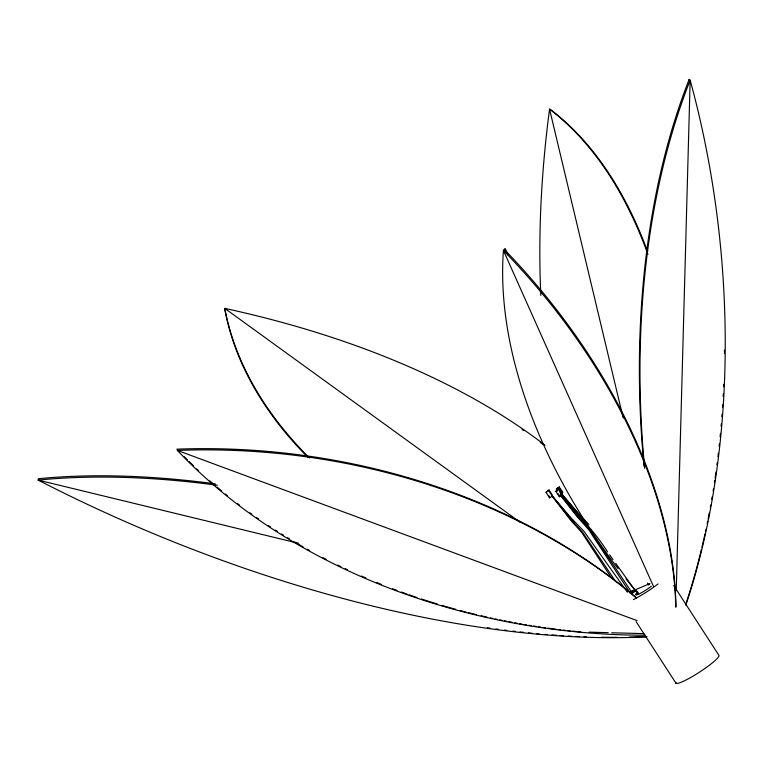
<?xml version="1.0" encoding="UTF-8"?>
<svg xmlns="http://www.w3.org/2000/svg" width="763" height="763" viewBox="0 0 763 763"><rect width="100%" height="100%" fill="white"/><g stroke="black" fill="none" stroke-linecap="round" stroke-linejoin="round"><path stroke-width="1.14" d="M676.237 590.648L690.162 80.182L688.97 79.61M546.05 492.364L549.036 489.989L552.555 495.435L552.326 496.122L549.579 497.81L546.05 492.364L549.036 489.989M549.579 497.81L548.635 495.311M557.467 491.134L556.523 488.635L559.279 486.947L562.798 492.393L560.738 494.195M555.826 491.334L558.812 488.959L562.341 494.405L562.112 495.092L559.355 496.78L555.826 491.334L558.812 488.959M556.294 489.312L559.279 486.947M559.355 496.78L559.584 496.093L557.829 493.375M611.688 578.268L581.826 532.574L570.075 519.45L552.078 495.979L571.325 518.211L583.762 531.058L627.32 592.155M551.954 496.131L552.441 495.778M560.233 494.977L576.904 516.427L588.654 529.551L630.076 592.87L631.23 591.478L649.895 583.647L648.741 585.04L647.463 583.085M615.751 563.399L634.835 590.085L633.681 591.487L630.076 592.87M634.835 590.085L631.23 591.478L589.17 528.921L577.276 515.979L560.376 494.796M633.538 590.734L636.237 589.694L635.083 591.087L631.478 592.479M589.15 632.155L608.197 632.67M611.764 632.765L643.905 633.633M298.695 543.332L38.15 480.099L38.484 478.716A697.477 305.41 24 0 1 215.233 483.837M637.105 620.624L177.407 450.428L176.959 449.169A545.259 405.191 5.6 0 1 636.437 597.82M519.784 522.016L224.761 308.376L224.894 309.816A769.323 415.368 -2.2 0 0 307.89 457.361M588.893 524.429L579.565 514.787L560.309 492.555L578.678 515.578L586.604 524.21M584.572 520.938L560.547 492.516M580.09 518.077L561.377 495.635M574.034 521.911L569.465 516.837M561.539 495.445C576.885 514.396 594.72 531.067 607.577 551.954M552.317 495.931L567.977 515.015M552.078 495.979L570.447 519.002L582.341 531.945L615.76 581.683M560.185 492.707L573.957 510.437M575.407 512.297L577.581 515.101M609.618 554.815L613.032 559.584M673.662 585.45L718.775 655.121A25.646 3.577 -32.9 0 1 697.935 673.138A25.646 3.577 -32.9 0 1 675.923 682.313M559.041 487.633L562.569 493.079M558.583 489.646L562.112 495.092M636.094 621.626L676.056 683.333M548.797 490.676L552.326 496.122M653.653 586.785L503.418 250.464L505.163 248.442L508.044 254.985M505.259 251.628L504.286 249.453A461.653 290.655 44.8 0 1 675.98 606.881M623.209 418.124L549.551 109.119L550.896 109.853A712.842 368.329 -71.9 0 1 647.653 251.628M645.527 635.236A544.744 404.457 5.4 0 1 177.407 450.428A544.744 404.457 5.4 0 1 636.542 598.173M685.775 605.221A564.553 312.296 84.3 0 0 690.162 80.182A564.553 312.296 84.3 0 0 644.687 468.348M638.612 594.339A461.548 289.787 44.6 0 1 626.013 578.869M618.03 568.578A461.548 289.787 44.6 0 1 503.418 250.464A461.548 289.787 44.6 0 1 675.76 607.129M646.766 636.819A697.248 305.782 23.8 0 1 38.15 480.099A697.248 305.782 23.8 0 1 217.417 485.22M522.073 429.397A769.323 415.368 -2.2 0 1 524 430.723M540.28 442.397A769.323 415.368 -2.2 0 1 543.151 444.562M644.048 466.203A565.297 312.344 84.2 0 1 689.037 79.695M724.488 350.045A565.145 312.344 84.2 0 1 724.469 353.565M723.715 384.342A565.145 312.344 84.2 0 1 723.61 386.746M723.276 393.966A565.145 312.344 84.2 0 1 723.143 396.359M722.666 404.762A565.145 312.344 84.2 0 1 722.513 407.156M722.017 414.319A565.145 312.344 84.2 0 1 721.846 416.703M721.283 423.846A565.145 312.344 84.2 0 1 721.083 426.212M720.444 433.317A565.145 312.344 84.2 0 1 720.11 436.856M719.395 443.904A565.145 312.344 84.2 0 1 719.147 446.241M718.355 453.241A565.145 312.344 84.2 0 1 717.945 456.722M717.23 462.502A565.145 312.344 84.2 0 1 716.934 464.81M715.98 471.973A565.145 312.344 84.2 0 1 715.131 477.924M714.788 480.299A565.145 312.344 84.2 0 1 714.426 482.664M713.51 488.587A565.145 312.344 84.2 0 1 713.128 490.943M712.156 496.837A565.145 312.344 84.2 0 1 711.755 499.183M710.735 505.03A565.145 312.344 84.2 0 1 710.305 507.366M709.228 513.175A565.145 312.344 84.2 0 1 708.102 518.954M707.644 521.253A565.145 312.344 84.2 0 1 707.177 523.552M705.985 529.264A565.145 312.344 84.2 0 1 705.498 531.544M705.012 533.814A565.145 312.344 84.2 0 1 701.931 547.29M701.397 549.513A565.145 312.344 84.2 0 1 685.889 603.972M638.288 592.908A461.758 291.523 44.9 0 1 636.79 591.096M580.824 631.936A545.993 405.802 5.6 0 1 572.555 631.125M570.19 630.877A545.993 405.802 5.6 0 1 567.825 630.62M565.459 630.362A545.993 405.802 5.6 0 1 563.104 630.085M560.738 629.809A545.993 405.802 5.6 0 1 558.373 629.523M556.008 629.227A545.993 405.802 5.6 0 1 547.729 628.13M545.364 627.796A545.993 405.802 5.6 0 1 543.008 627.463M540.643 627.119A545.993 405.802 5.6 0 1 538.287 626.766M535.931 626.404A545.993 405.802 5.6 0 1 533.575 626.032M531.22 625.66A545.993 405.802 5.6 0 1 528.864 625.269M526.508 624.878A545.993 405.802 5.6 0 1 524.162 624.487M521.816 624.077A545.993 405.802 5.6 0 1 519.469 623.667M517.133 623.237A545.993 405.802 5.6 0 1 514.787 622.808M512.45 622.379A545.993 405.802 5.6 0 1 508.95 621.711M506.622 621.254A545.993 405.802 5.6 0 1 504.295 620.796M501.968 620.319A545.993 405.802 5.6 0 1 499.651 619.842M497.333 619.365A545.993 405.802 5.6 0 1 495.015 618.869M492.707 618.373A545.993 405.802 5.6 0 1 490.399 617.868M486.947 617.095A545.993 405.802 5.6 0 1 481.138 615.76M476.484 614.654A545.993 405.802 5.6 0 1 468.368 612.641M466.05 612.05A545.993 405.802 5.6 0 1 460.27 610.534M455.664 609.294A545.993 405.802 5.6 0 1 441.882 605.374M437.313 604A545.993 405.802 5.6 0 1 421.453 598.993M416.96 597.496A545.993 405.802 5.6 0 1 409.149 594.816M406.927 594.034A545.993 405.802 5.6 0 1 401.395 592.05M396.998 590.428A545.993 405.802 5.6 0 1 392.506 588.74M381.328 584.382A545.993 405.802 5.6 0 1 376.884 582.589M365.83 577.953A545.993 405.802 5.6 0 1 361.443 576.055M347.337 569.665A545.993 405.802 5.6 0 1 345.181 568.654M340.899 566.623A545.993 405.802 5.6 0 1 337.704 565.068M326.116 559.279A545.993 405.802 5.6 0 1 322.987 557.658M309.473 550.419A545.993 405.802 5.6 0 1 307.355 549.246M303.14 546.88A545.993 405.802 5.6 0 1 298.953 544.477M296.864 543.266A545.993 405.802 5.6 0 1 294.785 542.045M289.616 538.964A545.993 405.802 5.6 0 1 287.565 537.724M283.464 535.216A545.993 405.802 5.6 0 1 281.433 533.947M277.379 531.391A545.993 405.802 5.6 0 1 275.367 530.104M270.369 526.861A545.993 405.802 5.6 0 1 268.376 525.545M258.571 518.897A545.993 405.802 5.6 0 1 256.635 517.552M251.828 514.157A545.993 405.802 5.6 0 1 249.921 512.793M239.611 505.173A545.993 405.802 5.6 0 1 237.694 503.704M227.26 495.53A545.993 405.802 5.6 0 1 225.381 494.014M221.671 490.971A545.993 405.802 5.6 0 1 217.073 487.128M215.252 485.573A545.993 405.802 5.6 0 1 209.844 480.881M198.428 470.533A545.993 405.802 5.6 0 1 196.711 468.921M193.306 465.678A545.993 405.802 5.6 0 1 189.11 461.596M187.45 459.955A545.993 405.802 5.6 0 1 184.169 456.656M646.843 636.514A697.477 305.41 24 0 1 629.208 637.162M617.2 637.334A697.477 305.41 24 0 1 601.33 637.248M586.451 636.876A697.477 305.41 24 0 1 583.953 636.781M579.46 636.6A697.477 305.41 24 0 1 576.075 636.437M571.535 636.208A697.477 305.41 24 0 1 568.111 636.018M563.523 635.741A697.477 305.41 24 0 1 560.071 635.522M556.599 635.283A697.477 305.41 24 0 1 551.954 634.94M547.281 634.568A697.477 305.41 24 0 1 544.944 634.377M539.06 633.862A697.477 305.41 24 0 1 536.704 633.643M531.964 633.195A697.477 305.41 24 0 1 528.406 632.832M523.637 632.336A697.477 305.41 24 0 1 520.051 631.945M515.254 631.402A697.477 305.41 24 0 1 512.85 631.125M506.823 630.391A697.477 305.41 24 0 1 504.41 630.085M498.353 629.294A697.477 305.41 24 0 1 495.931 628.97M489.846 628.13A697.477 305.41 24 0 1 487.414 627.787M309.406 457.981A769.447 416.398 -2.1 0 1 224.761 308.376A769.447 416.398 -2.1 0 1 544.992 445.172M540.833 295.453A713.167 369.282 -72 0 1 549.551 109.119A713.167 369.282 -72 0 1 647.94 254.365M658.04 583.943A25.646 3.577 -32.9 0 1 633.395 599.594M631.64 593.852A25.646 3.577 -32.9 0 1 636.456 590.247M651.316 586.242A11.54 1.612 -32.9 0 1 638.497 594.215A11.54 1.612 -32.9 0 1 637.353 592.431"/></g></svg>
